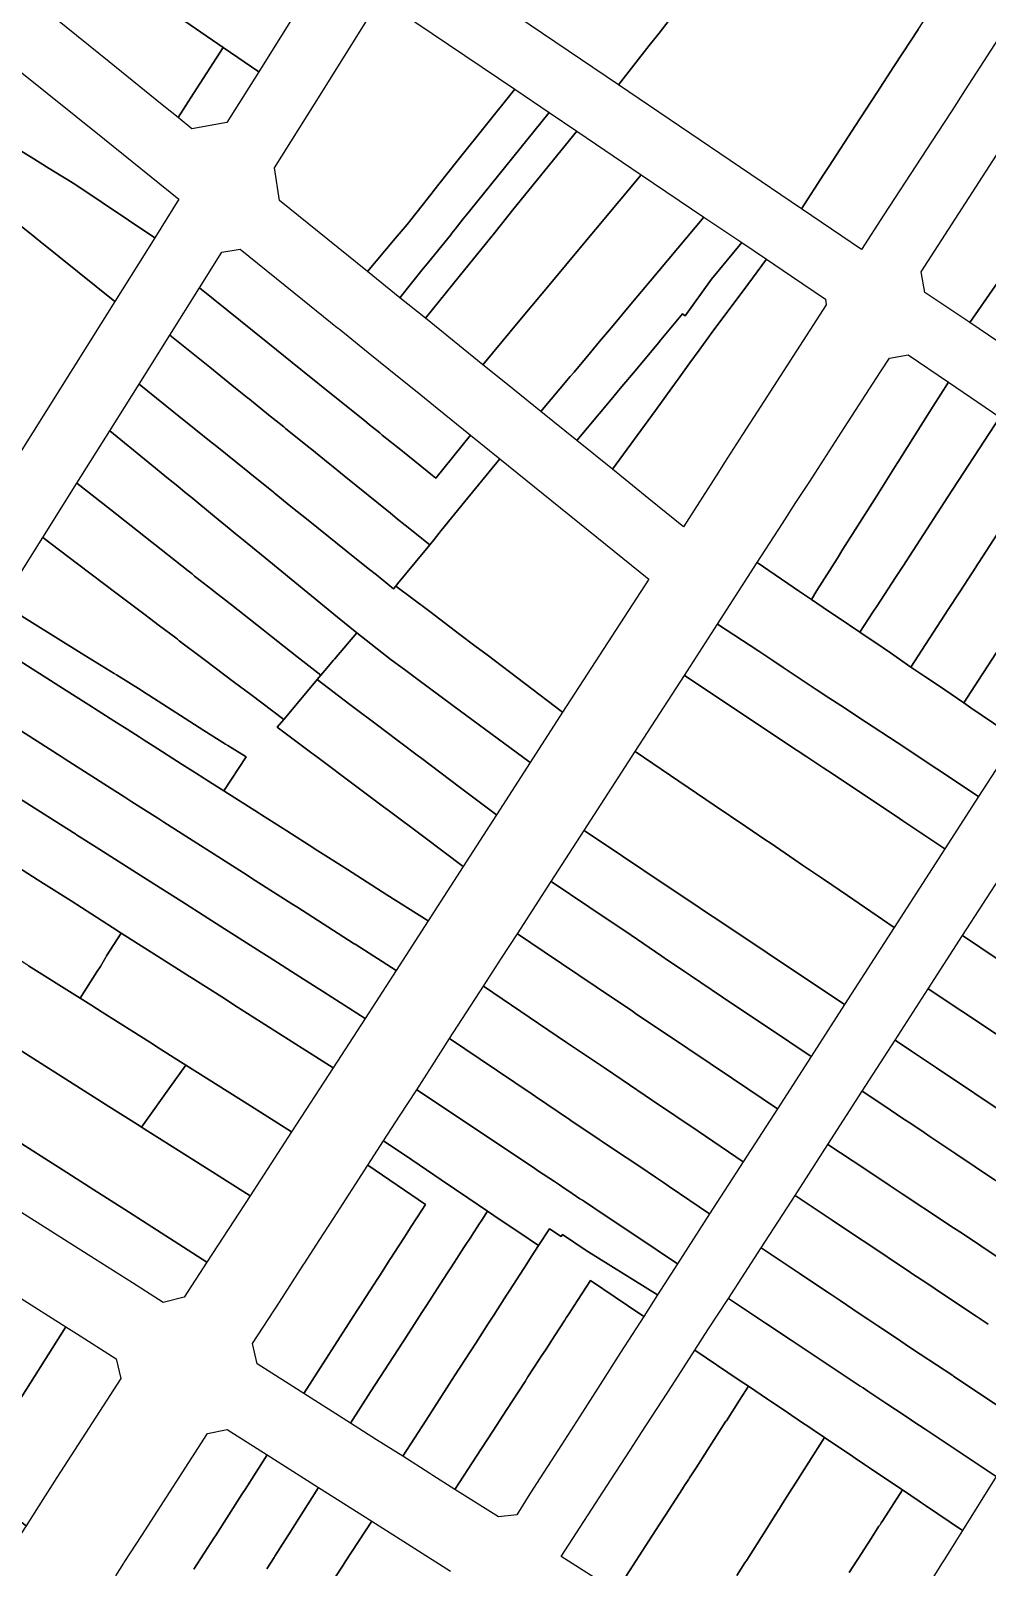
# Model space of a CAD drawing. Header units: metres. Extents: x 3 to 1005126, y 39 to 4383651.
# Drawn here: x 490540.3 to 490633.2, y 4370810.8 to 4370960.1 of the extents above; entities that cross this region are included whole.
import ezdxf

# ---------------------------------------------------------------- set-up
doc = ezdxf.new("R2010")
doc.units = ezdxf.units.M
doc.header["$MEASUREMENT"] = 0
doc.layers.add('TM_Llucmajor', color=7, linetype='Continuous')

msp = doc.modelspace()

# ---------------------------------------------------------------- linework, layer by layer
at = {"layer": 'TM_Llucmajor', "linetype": 'Continuous', "flags": 128}
for points in [[(490546.5, 4370967.01), (490542.19, 4370969.95), (490542.94, 4370971.16), (490543.53, 4370972.1), (490544.12, 4370973.04), (490544.47, 4370973.6), (490545.25, 4370974.85), (490552.1, 4370970.29), (490554.33, 4370968.81), (490554.83, 4370968.47), (490557.97, 4370966.38), (490565.66, 4370961.19), (490562.47, 4370956.11), (490559, 4370958.48), (490554.14, 4370961.8), (490553.39, 4370962.31), (490552.02, 4370963.24), (490551.77, 4370963.41), (490549.98, 4370964.63), (490549.05, 4370965.27), (490548.03, 4370965.96), (490546.5, 4370967.01)], [(490552.02, 4370963.24), (490554.14, 4370961.8), (490559, 4370958.48), (490556.14, 4370954.02), (490554.63, 4370951.66), (490553.1, 4370952.89), (490547.94, 4370957.08), (490542.77, 4370961.26), (490546.57, 4370966.97), (490548.03, 4370965.96), (490549.05, 4370965.27), (490549.98, 4370964.63), (490551.77, 4370963.41), (490552.02, 4370963.24)], [(490623.19, 4370942.21), (490621.01, 4370938.86), (490615.18, 4370942.81), (490617.36, 4370946.16), (490617.87, 4370946.95), (490620.43, 4370950.89), (490622.49, 4370954.06), (490624.16, 4370956.63), (490625.02, 4370957.95), (490626.51, 4370960.24), (490628.4, 4370963.14), (490628.58, 4370963.42), (490630.92, 4370967.02), (490636.85, 4370963.24), (490634.3, 4370959.31), (490631.09, 4370954.35), (490629.78, 4370952.33), (490628.35, 4370950.14), (490623.19, 4370942.21)], [(490573.02, 4370936.73), (490564.48, 4370943.62), (490564.01, 4370946.78), (490567.88, 4370952.98), (490569.23, 4370955.13), (490574.2, 4370963.08), (490574.44, 4370963.13), (490587.34, 4370954.42), (490581.84, 4370947.55), (490579.95, 4370945.19), (490579.59, 4370944.73), (490579.17, 4370944.19), (490578.34, 4370943.13), (490577.24, 4370941.73), (490576.88, 4370941.29), (490575.72, 4370939.92), (490573.02, 4370936.73)], [(490559, 4370958.48), (490562.47, 4370956.11), (490559.38, 4370951.19), (490555.96, 4370950.58), (490554.63, 4370951.66), (490556.14, 4370954.02), (490559, 4370958.48)], [(490535.62, 4370950.73), (490537.36, 4370953.47), (490537.62, 4370953.89), (490539.14, 4370956.29), (490547.49, 4370949.57), (490554.72, 4370943.75), (490552.37, 4370940), (490544.71, 4370945.12), (490543.92, 4370945.62), (490543.29, 4370946.01), (490542.1, 4370946.73), (490540.37, 4370947.81), (490537.98, 4370949.29), (490537.16, 4370949.78), (490535.84, 4370950.61), (490535.62, 4370950.73)], [(490576.17, 4370934.17), (490573.02, 4370936.73), (490575.72, 4370939.92), (490576.88, 4370941.29), (490577.24, 4370941.73), (490578.34, 4370943.13), (490579.17, 4370944.19), (490579.59, 4370944.73), (490579.95, 4370945.19), (490581.84, 4370947.55), (490587.34, 4370954.42), (490590.66, 4370952.17), (490582.93, 4370942.57), (490582.64, 4370942.21), (490582.33, 4370941.83), (490581.54, 4370940.83), (490581.23, 4370940.45), (490581.11, 4370940.29), (490578.65, 4370937.25), (490578.43, 4370936.99), (490576.17, 4370934.17)], [(490578.65, 4370932.18), (490576.17, 4370934.17), (490578.43, 4370936.99), (490578.65, 4370937.25), (490581.11, 4370940.29), (490581.23, 4370940.45), (490581.54, 4370940.83), (490582.33, 4370941.83), (490582.64, 4370942.21), (490582.93, 4370942.57), (490590.66, 4370952.17), (490593.36, 4370950.35), (490587.16, 4370942.69), (490585.42, 4370940.54), (490585.19, 4370940.25), (490585.13, 4370940.18), (490584.03, 4370938.83), (490582.06, 4370936.39), (490578.65, 4370932.18)], [(490631.53, 4370931.75), (490627.27, 4370934.62), (490627.18, 4370934.69), (490626.8, 4370936.67), (490637.44, 4370953.14), (490643.61, 4370949.19), (490641.97, 4370946.82), (490638.95, 4370942.45), (490635.62, 4370937.64), (490634.27, 4370935.69), (490631.53, 4370931.75)], [(490584.23, 4370927.66), (490578.65, 4370932.18), (490582.06, 4370936.39), (490584.03, 4370938.83), (490585.13, 4370940.18), (490585.19, 4370940.25), (490585.42, 4370940.54), (490587.16, 4370942.69), (490593.36, 4370950.35), (490599.62, 4370946.12), (490593.04, 4370938.25), (490592.25, 4370937.29), (490591.15, 4370935.98), (490587.83, 4370931.98), (490584.23, 4370927.66)], [(490631.53, 4370931.75), (490634.27, 4370935.69), (490635.62, 4370937.64), (490638.95, 4370942.45), (490641.97, 4370946.82), (490643.61, 4370949.19), (490645.24, 4370948.14), (490648.3, 4370946.18), (490648.94, 4370945.77), (490651.53, 4370944.11), (490652.7, 4370943.36), (490654.38, 4370942.28), (490653.45, 4370940.89), (490653.1, 4370940.37), (490651.04, 4370937.28), (490650.08, 4370935.84), (490649.38, 4370934.79), (490642.42, 4370924.38), (490631.53, 4370931.75)], [(490586.48, 4370925.86), (490584.23, 4370927.66), (490587.83, 4370931.98), (490591.15, 4370935.98), (490592.25, 4370937.29), (490593.04, 4370938.25), (490599.62, 4370946.12), (490605.71, 4370942), (490599.65, 4370934.78), (490598.94, 4370933.92), (490597.83, 4370932.59), (490597.51, 4370932.21), (490596.74, 4370931.29), (490595.57, 4370929.91), (490594.69, 4370928.86), (490593.1, 4370926.95), (490592.71, 4370926.5), (490589.88, 4370923.11), (490586.48, 4370925.86)], [(490593.37, 4370920.29), (490589.88, 4370923.11), (490592.71, 4370926.5), (490593.1, 4370926.95), (490594.69, 4370928.86), (490595.57, 4370929.91), (490596.74, 4370931.29), (490597.51, 4370932.21), (490597.83, 4370932.59), (490598.94, 4370933.92), (490599.65, 4370934.78), (490605.71, 4370942), (490609.39, 4370939.53), (490606.43, 4370935.97), (490603.9, 4370932.4), (490603.62, 4370932.59), (490601.52, 4370930.08), (490601.28, 4370929.79), (490599.05, 4370927.11), (490597.74, 4370925.53), (490596.53, 4370924.08), (490593.37, 4370920.29)], [(490556.71, 4370935.12), (490558.89, 4370938.59), (490560.66, 4370938.89), (490566.73, 4370933.98), (490570.12, 4370931.25), (490570.27, 4370931.13), (490573.08, 4370928.86), (490576.1, 4370926.42), (490577.84, 4370925.03), (490579.81, 4370923.43), (490583.04, 4370920.83), (490579.67, 4370916.64), (490579.36, 4370916.89), (490576.44, 4370919.25), (490574.46, 4370920.83), (490574.22, 4370921.04), (490573.52, 4370921.59), (490573.24, 4370921.83), (490572.73, 4370922.23), (490569.7, 4370924.67), (490566.88, 4370926.95), (490566.55, 4370927.21), (490563.35, 4370929.79), (490556.71, 4370935.12)], [(490596.82, 4370917.5), (490593.37, 4370920.29), (490596.53, 4370924.08), (490597.74, 4370925.53), (490599.05, 4370927.11), (490601.28, 4370929.79), (490601.52, 4370930.08), (490603.62, 4370932.59), (490603.9, 4370932.4), (490606.43, 4370935.97), (490609.39, 4370939.53), (490611.79, 4370937.9), (490609.97, 4370935.46), (490606.5, 4370930.81), (490605.68, 4370929.67), (490605.25, 4370929.08), (490604.34, 4370927.83), (490603.21, 4370926.27), (490603.01, 4370926), (490600.99, 4370923.22), (490596.82, 4370917.5)], [(490600.37, 4370914.62), (490596.82, 4370917.5), (490600.99, 4370923.22), (490603.01, 4370926), (490603.21, 4370926.27), (490604.34, 4370927.83), (490605.25, 4370929.08), (490605.68, 4370929.67), (490606.5, 4370930.81), (490609.97, 4370935.46), (490611.79, 4370937.9), (490614.21, 4370936.26), (490617.51, 4370934.04), (490617.57, 4370933.49), (490610.89, 4370923.09), (490609.47, 4370920.88), (490607.72, 4370918.16), (490607.11, 4370917.21), (490603.72, 4370911.92), (490600.37, 4370914.62)], [(490553.83, 4370930.54), (490556.71, 4370935.12), (490563.35, 4370929.79), (490566.55, 4370927.21), (490566.88, 4370926.95), (490569.7, 4370924.67), (490572.73, 4370922.23), (490573.24, 4370921.83), (490573.52, 4370921.59), (490574.22, 4370921.04), (490574.46, 4370920.83), (490576.44, 4370919.25), (490579.36, 4370916.89), (490579.67, 4370916.64), (490583.04, 4370920.83), (490585.9, 4370918.51), (490582.5, 4370914.37), (490580.2, 4370911.54), (490579.49, 4370910.69), (490579.07, 4370910.17), (490576.7, 4370912.07), (490575.95, 4370912.67), (490575.69, 4370912.88), (490575.25, 4370913.25), (490570.76, 4370916.87), (490569.69, 4370917.74), (490569.37, 4370917.99), (490567.45, 4370919.55), (490567.35, 4370919.62), (490565.08, 4370921.46), (490564.89, 4370921.61), (490563.42, 4370922.79), (490561.56, 4370924.3), (490561.33, 4370924.48), (490560.21, 4370925.38), (490557.71, 4370927.41), (490553.83, 4370930.54)], [(490550.85, 4370925.78), (490553.83, 4370930.54), (490557.71, 4370927.41), (490560.21, 4370925.38), (490561.33, 4370924.48), (490561.56, 4370924.3), (490563.42, 4370922.79), (490564.89, 4370921.61), (490565.08, 4370921.46), (490567.35, 4370919.62), (490567.45, 4370919.55), (490569.37, 4370917.99), (490569.69, 4370917.74), (490570.76, 4370916.87), (490575.25, 4370913.25), (490575.69, 4370912.88), (490575.95, 4370912.67), (490576.7, 4370912.07), (490579.07, 4370910.17), (490577.65, 4370908.43), (490575.95, 4370906.36), (490575.78, 4370906.15), (490575.56, 4370905.88), (490573.89, 4370907.23), (490573.23, 4370907.75), (490571.81, 4370908.91), (490569.29, 4370910.93), (490567.27, 4370912.55), (490565.59, 4370913.9), (490563.97, 4370915.22), (490563.9, 4370915.27), (490561.61, 4370917.12), (490561.41, 4370917.28), (490558.07, 4370919.97), (490558.01, 4370920.01), (490554.21, 4370923.06), (490550.85, 4370925.78)], [(490610.89, 4370908.43), (490613.34, 4370912.22), (490614.65, 4370914.26), (490615.98, 4370916.3), (490617.32, 4370918.38), (490619.37, 4370921.55), (490622.87, 4370926.98), (490623.72, 4370928.29), (490625.56, 4370928.61), (490629.45, 4370925.97), (490627.99, 4370923.64), (490627.05, 4370922.15), (490624.56, 4370918.21), (490624.45, 4370918.04), (490622.5, 4370914.93), (490620.41, 4370911.62), (490619.21, 4370909.73), (490618.67, 4370908.86), (490616.69, 4370905.71), (490616.15, 4370904.86), (490614.99, 4370905.64), (490610.89, 4370908.43)], [(490548, 4370921.24), (490550.85, 4370925.78), (490554.21, 4370923.06), (490558.01, 4370920.01), (490558.07, 4370919.97), (490561.41, 4370917.28), (490561.61, 4370917.12), (490563.9, 4370915.27), (490563.97, 4370915.22), (490565.59, 4370913.9), (490567.27, 4370912.55), (490569.29, 4370910.93), (490571.81, 4370908.91), (490573.23, 4370907.75), (490573.89, 4370907.23), (490575.56, 4370905.88), (490575.78, 4370906.15), (490579.07, 4370903.67), (490581.99, 4370901.46), (490583.46, 4370900.35), (490584.64, 4370899.46), (490591.98, 4370893.91), (490588.82, 4370889.01), (490581.32, 4370894.56), (490577.79, 4370897.17), (490576.61, 4370898.04), (490575.34, 4370898.98), (490571.98, 4370901.62), (490570.13, 4370903.14), (490563.09, 4370908.89), (490560.99, 4370910.61), (490560.19, 4370911.27), (490559.6, 4370911.75), (490558.17, 4370912.92), (490555.86, 4370914.81), (490555.31, 4370915.25), (490554.6, 4370915.85), (490553.69, 4370916.58), (490551.71, 4370918.19), (490548, 4370921.24)], [(490616.15, 4370904.86), (490616.69, 4370905.71), (490618.67, 4370908.86), (490619.21, 4370909.73), (490620.41, 4370911.62), (490622.5, 4370914.93), (490624.45, 4370918.04), (490624.56, 4370918.21), (490627.05, 4370922.15), (490627.99, 4370923.64), (490629.45, 4370925.97), (490634.46, 4370922.55), (490629.41, 4370914.81), (490627.4, 4370911.73), (490627.04, 4370911.17), (490625.02, 4370908.07), (490624.33, 4370907), (490622.53, 4370904.25), (490622.19, 4370903.73), (490622.11, 4370903.61), (490620.85, 4370901.67), (490618.75, 4370903.09), (490617.82, 4370903.73), (490616.15, 4370904.86)], [(490620.85, 4370901.67), (490622.11, 4370903.61), (490622.19, 4370903.73), (490622.53, 4370904.25), (490624.33, 4370907), (490625.02, 4370908.07), (490627.04, 4370911.17), (490627.4, 4370911.73), (490629.41, 4370914.81), (490634.46, 4370922.55), (490639.39, 4370919.25), (490632.4, 4370908.46), (490632.32, 4370908.33), (490632.11, 4370908), (490630.55, 4370905.59), (490629.44, 4370903.89), (490625.82, 4370898.29), (490623.82, 4370899.66), (490623.11, 4370900.14), (490620.85, 4370901.67)], [(490544.8, 4370916.15), (490548, 4370921.24), (490551.71, 4370918.19), (490553.69, 4370916.58), (490554.6, 4370915.85), (490555.31, 4370915.25), (490555.86, 4370914.81), (490558.17, 4370912.92), (490559.6, 4370911.75), (490560.19, 4370911.27), (490560.99, 4370910.61), (490563.09, 4370908.89), (490570.13, 4370903.14), (490571.98, 4370901.62), (490569.81, 4370899.05), (490569.72, 4370898.94), (490568.88, 4370897.95), (490568.49, 4370897.49), (490566.17, 4370899.32), (490563.69, 4370901.27), (490562.89, 4370901.9), (490559.82, 4370904.32), (490559.69, 4370904.42), (490559.25, 4370904.77), (490558.51, 4370905.35), (490558.27, 4370905.54), (490557.91, 4370905.82), (490556.24, 4370907.13), (490555.99, 4370907.33), (490555.6, 4370907.63), (490555, 4370908.11), (490552.36, 4370910.2), (490552.09, 4370910.41), (490548.07, 4370913.58), (490544.8, 4370916.15)], [(490625.82, 4370898.29), (490629.44, 4370903.89), (490630.55, 4370905.59), (490632.11, 4370908), (490632.32, 4370908.33), (490632.4, 4370908.46), (490639.39, 4370919.25), (490644.55, 4370915.79), (490641.91, 4370911.71), (490640.92, 4370910.2), (490637.53, 4370904.95), (490637.32, 4370904.62), (490635.7, 4370902.14), (490635.25, 4370901.45), (490633.7, 4370899.04), (490632.8, 4370897.66), (490632.73, 4370897.55), (490630.95, 4370894.81), (490628.48, 4370896.49), (490627.16, 4370897.38), (490625.82, 4370898.29)], [(490575.78, 4370906.15), (490575.95, 4370906.36), (490577.65, 4370908.43), (490579.07, 4370910.17), (490579.49, 4370910.69), (490580.2, 4370911.54), (490582.5, 4370914.37), (490585.9, 4370918.51), (490600.37, 4370906.83), (490591.98, 4370893.91), (490584.64, 4370899.46), (490583.46, 4370900.35), (490581.99, 4370901.46), (490579.07, 4370903.67), (490575.78, 4370906.15)], [(490541.49, 4370910.87), (490544.8, 4370916.15), (490548.07, 4370913.58), (490552.09, 4370910.41), (490552.36, 4370910.2), (490555, 4370908.11), (490555.6, 4370907.63), (490555.99, 4370907.33), (490556.24, 4370907.13), (490557.91, 4370905.82), (490558.27, 4370905.54), (490558.51, 4370905.35), (490559.25, 4370904.77), (490559.69, 4370904.42), (490559.82, 4370904.32), (490562.89, 4370901.9), (490563.69, 4370901.27), (490566.17, 4370899.32), (490568.49, 4370897.49), (490568.14, 4370897.07), (490565.9, 4370894.4), (490564.89, 4370893.19), (490561.69, 4370895.61), (490560.11, 4370896.8), (490557.16, 4370899.03), (490554.75, 4370900.85), (490554.58, 4370900.98), (490554.41, 4370901.11), (490552.84, 4370902.3), (490551.85, 4370903.05), (490551.42, 4370903.37), (490549.37, 4370904.92), (490548.72, 4370905.41), (490544.87, 4370908.32), (490541.49, 4370910.87)], [(490630.95, 4370894.81), (490632.73, 4370897.55), (490632.8, 4370897.66), (490633.7, 4370899.04), (490635.25, 4370901.45), (490635.7, 4370902.14), (490637.32, 4370904.62), (490637.53, 4370904.95), (490640.92, 4370910.2), (490641.91, 4370911.71), (490644.55, 4370915.79), (490648.56, 4370913.11), (490648.86, 4370911.19), (490647.01, 4370908.32), (490642.46, 4370901.3), (490640.4, 4370898.11), (490637.89, 4370894.22), (490636.03, 4370891.36), (490631.65, 4370894.33), (490630.95, 4370894.81)], [(490607.03, 4370902.46), (490610.89, 4370908.43), (490614.99, 4370905.64), (490616.15, 4370904.86), (490617.82, 4370903.73), (490618.75, 4370903.09), (490620.85, 4370901.67), (490623.11, 4370900.14), (490623.82, 4370899.66), (490625.82, 4370898.29), (490627.16, 4370897.38), (490628.48, 4370896.49), (490630.95, 4370894.81), (490631.65, 4370894.33), (490636.03, 4370891.36), (490632.39, 4370885.71), (490628.34, 4370888.39), (490627.89, 4370888.69), (490625.21, 4370890.46), (490620.66, 4370893.46), (490619.94, 4370893.93), (490619, 4370894.54), (490617.84, 4370895.31), (490616.61, 4370896.12), (490613.4, 4370898.25), (490612.39, 4370898.92), (490611.03, 4370899.82), (490607.03, 4370902.46)], [(490568.14, 4370897.07), (490568.49, 4370897.49), (490568.88, 4370897.95), (490569.72, 4370898.94), (490569.81, 4370899.05), (490571.98, 4370901.62), (490575.34, 4370898.98), (490576.61, 4370898.04), (490577.79, 4370897.17), (490581.32, 4370894.56), (490588.82, 4370889.01), (490585.55, 4370883.93), (490582.06, 4370886.56), (490578.18, 4370889.49), (490577.99, 4370889.64), (490574.55, 4370892.23), (490574.27, 4370892.44), (490571.33, 4370894.66), (490568.14, 4370897.07)], [(490603.81, 4370897.47), (490607.03, 4370902.46), (490611.03, 4370899.82), (490612.39, 4370898.92), (490613.4, 4370898.25), (490616.61, 4370896.12), (490617.84, 4370895.31), (490619, 4370894.54), (490619.94, 4370893.93), (490620.66, 4370893.46), (490625.21, 4370890.46), (490627.89, 4370888.69), (490628.34, 4370888.39), (490632.39, 4370885.71), (490629.12, 4370880.63), (490625.02, 4370883.36), (490624.71, 4370883.56), (490618.15, 4370887.93), (490617.36, 4370888.46), (490615.69, 4370889.58), (490614.78, 4370890.18), (490603.81, 4370897.47)], [(490567.5, 4370890.02), (490564.26, 4370892.44), (490564.89, 4370893.19), (490565.9, 4370894.4), (490568.14, 4370897.07), (490571.33, 4370894.66), (490574.27, 4370892.44), (490574.55, 4370892.23), (490577.99, 4370889.64), (490578.18, 4370889.49), (490582.06, 4370886.56), (490585.55, 4370883.93), (490582.32, 4370878.92), (490578.49, 4370881.79), (490575.04, 4370884.37), (490574.59, 4370884.71), (490571.75, 4370886.83), (490568.19, 4370889.5), (490567.5, 4370890.02)], [(490599.03, 4370890.09), (490603.81, 4370897.47), (490614.78, 4370890.18), (490615.69, 4370889.58), (490617.36, 4370888.46), (490618.15, 4370887.93), (490624.71, 4370883.56), (490625.02, 4370883.36), (490629.12, 4370880.63), (490624.2, 4370873), (490619.64, 4370876.1), (490617.32, 4370877.67), (490615.28, 4370879.05), (490614.53, 4370879.56), (490612.13, 4370881.2), (490611.73, 4370881.47), (490610.38, 4370882.38), (490609.77, 4370882.8), (490606.71, 4370884.87), (490599.03, 4370890.09)], [(490594.07, 4370882.4), (490599.03, 4370890.09), (490606.71, 4370884.87), (490609.77, 4370882.8), (490610.38, 4370882.38), (490611.73, 4370881.47), (490612.13, 4370881.2), (490614.53, 4370879.56), (490615.28, 4370879.05), (490617.32, 4370877.67), (490619.64, 4370876.1), (490624.2, 4370873), (490619.36, 4370865.49), (490611.85, 4370870.51), (490607.63, 4370873.33), (490605.48, 4370874.77), (490605.35, 4370874.86), (490604.91, 4370875.15), (490601.85, 4370877.2), (490597.8, 4370879.9), (490594.07, 4370882.4)], [(490522.47, 4370880.43), (490526.48, 4370886.86), (490534.38, 4370881.83), (490537.31, 4370879.97), (490537.66, 4370879.75), (490540.94, 4370877.66), (490541.57, 4370877.26), (490544.24, 4370875.56), (490548.25, 4370873), (490549.11, 4370872.45), (490547.69, 4370870.22), (490547.61, 4370870.09), (490547.08, 4370869.21), (490546.75, 4370868.68), (490545.12, 4370866.11), (490540.11, 4370869.27), (490539.72, 4370869.52), (490536.92, 4370871.29), (490533.66, 4370873.35), (490530.28, 4370875.49), (490528.7, 4370876.49), (490522.47, 4370880.43)], [(490590.87, 4370877.45), (490594.07, 4370882.4), (490597.8, 4370879.9), (490601.85, 4370877.2), (490604.91, 4370875.15), (490605.35, 4370874.86), (490605.48, 4370874.77), (490607.63, 4370873.33), (490611.85, 4370870.51), (490619.36, 4370865.49), (490616.11, 4370860.45), (490611.88, 4370863.3), (490608.53, 4370865.55), (490604.41, 4370868.33), (490603.83, 4370868.71), (490603.51, 4370868.93), (490602.18, 4370869.82), (490601.61, 4370870.21), (490598.63, 4370872.23), (490594.52, 4370874.99), (490590.87, 4370877.45)], [(490637.75, 4370867.53), (490630.83, 4370872.2), (490634.77, 4370878.31), (490635.96, 4370880.16), (490639.59, 4370877.71), (490646.56, 4370873.02), (490649.66, 4370870.93), (490661.24, 4370863.14), (490656.19, 4370855.08), (490645.01, 4370862.63), (490643.1, 4370863.92), (490641.84, 4370864.77), (490637.75, 4370867.53)], [(490587.59, 4370872.38), (490590.87, 4370877.45), (490594.52, 4370874.99), (490598.63, 4370872.23), (490601.61, 4370870.21), (490602.18, 4370869.82), (490603.51, 4370868.93), (490603.83, 4370868.71), (490604.41, 4370868.33), (490608.53, 4370865.55), (490611.88, 4370863.3), (490616.11, 4370860.45), (490612.84, 4370855.37), (490608.5, 4370858.3), (490604.13, 4370861.24), (490599.07, 4370864.64), (490598.76, 4370864.85), (490595.25, 4370867.22), (490590.19, 4370870.63), (490587.59, 4370872.38)], [(490545.12, 4370866.11), (490546.75, 4370868.68), (490547.08, 4370869.21), (490547.61, 4370870.09), (490547.69, 4370870.22), (490549.11, 4370872.45), (490551.41, 4370870.99), (490552.27, 4370870.44), (490555.73, 4370868.24), (490555.9, 4370868.13), (490558.87, 4370866.24), (490560.4, 4370865.26), (490569.71, 4370859.34), (490565.66, 4370853.12), (490561.65, 4370855.65), (490555.38, 4370859.62), (490554.86, 4370859.95), (490552.93, 4370861.17), (490551.89, 4370861.83), (490547.25, 4370864.76), (490546.15, 4370865.46), (490545.12, 4370866.11)], [(490584.3, 4370867.29), (490586.06, 4370870.01), (490587.59, 4370872.38), (490590.19, 4370870.63), (490595.25, 4370867.22), (490598.76, 4370864.85), (490599.07, 4370864.64), (490604.13, 4370861.24), (490608.5, 4370858.3), (490612.84, 4370855.37), (490609.53, 4370850.23), (490605.15, 4370853.19), (490600.72, 4370856.18), (490597.78, 4370858.17), (490596.04, 4370859.35), (490595.66, 4370859.6), (490592.37, 4370861.82), (490584.3, 4370867.29)], [(490634.55, 4370862.34), (490631.6, 4370864.3), (490630.75, 4370864.86), (490627.49, 4370867.02), (490630.83, 4370872.2), (490637.75, 4370867.53), (490641.84, 4370864.77), (490643.1, 4370863.92), (490645.01, 4370862.63), (490656.19, 4370855.08), (490653.06, 4370850.06), (490639.89, 4370858.8), (490638.59, 4370859.66), (490634.55, 4370862.34)], [(490581.01, 4370862.2), (490584.3, 4370867.29), (490592.37, 4370861.82), (490595.66, 4370859.6), (490596.04, 4370859.35), (490597.78, 4370858.17), (490600.72, 4370856.18), (490605.15, 4370853.19), (490609.53, 4370850.23), (490606.26, 4370845.16), (490602.33, 4370847.83), (490601.78, 4370848.2), (490600.99, 4370848.74), (490599.47, 4370849.75), (490596.93, 4370851.45), (490595.82, 4370852.2), (490595.52, 4370852.4), (490592.79, 4370854.25), (490592.66, 4370854.34), (490589.34, 4370856.57), (490589.02, 4370856.79), (490583.97, 4370860.2), (490581.01, 4370862.2)], [(490625.87, 4370860.98), (490624.28, 4370862.05), (490627.49, 4370867.02), (490630.75, 4370864.86), (490631.6, 4370864.3), (490634.55, 4370862.34), (490638.59, 4370859.66), (490639.89, 4370858.8), (490653.06, 4370850.06), (490649.85, 4370844.91), (490642.16, 4370850.07), (490639.11, 4370852.11), (490636.99, 4370853.53), (490635.64, 4370854.44), (490628.3, 4370859.36), (490625.87, 4370860.98)], [(490577.81, 4370857.23), (490579.3, 4370859.54), (490581.01, 4370862.2), (490583.97, 4370860.2), (490589.02, 4370856.79), (490589.34, 4370856.57), (490592.66, 4370854.34), (490592.79, 4370854.25), (490595.52, 4370852.4), (490595.82, 4370852.2), (490596.93, 4370851.45), (490599.47, 4370849.75), (490600.99, 4370848.74), (490601.78, 4370848.2), (490602.33, 4370847.83), (490606.26, 4370845.16), (490603.14, 4370840.3), (490599.08, 4370843.02), (490596.42, 4370844.8), (490595, 4370845.75), (490594.1, 4370846.35), (490593.9, 4370846.48), (490593.66, 4370846.64), (490592.59, 4370847.36), (490592.32, 4370847.54), (490591.9, 4370847.82), (490591.68, 4370847.97), (490591.18, 4370848.3), (490589.55, 4370849.39), (490589.29, 4370849.56), (490586.13, 4370851.67), (490577.81, 4370857.23)], [(490623.28, 4370855.62), (490621.09, 4370857.09), (490624.28, 4370862.05), (490625.87, 4370860.98), (490628.3, 4370859.36), (490635.64, 4370854.44), (490636.99, 4370853.53), (490639.11, 4370852.11), (490642.16, 4370850.07), (490649.85, 4370844.91), (490646.72, 4370839.89), (490639.08, 4370845.01), (490636.17, 4370846.96), (490635.82, 4370847.2), (490633.94, 4370848.47), (490630.18, 4370850.99), (490627.64, 4370852.69), (490627.09, 4370853.06), (490625.89, 4370853.87), (490624.94, 4370854.51), (490623.28, 4370855.62)], [(490551.09, 4370853.59), (490554.23, 4370858), (490555.38, 4370859.62), (490561.65, 4370855.65), (490565.66, 4370853.12), (490561.63, 4370846.93), (490557.65, 4370849.45), (490551.09, 4370853.59)], [(490574.59, 4370852.26), (490576.13, 4370854.64), (490577.81, 4370857.23), (490586.13, 4370851.67), (490589.29, 4370849.56), (490589.55, 4370849.39), (490591.18, 4370848.3), (490591.68, 4370847.97), (490591.9, 4370847.82), (490592.32, 4370847.54), (490592.59, 4370847.36), (490593.66, 4370846.64), (490593.9, 4370846.48), (490594.1, 4370846.35), (490595, 4370845.75), (490596.42, 4370844.8), (490599.08, 4370843.02), (490603.14, 4370840.3), (490601.21, 4370837.29), (490594.26, 4370841.61), (490591.96, 4370843.15), (490591.83, 4370842.95), (490590.7, 4370843.7), (490589.64, 4370842.09), (490587.83, 4370843.31), (490585.93, 4370844.59), (490584.69, 4370845.43), (490582.79, 4370846.72), (490580.2, 4370848.47), (490577.35, 4370850.4), (490574.59, 4370852.26)], [(490566.85, 4370827.72), (490572.01, 4370835.74), (490572.46, 4370836.44), (490572.55, 4370836.58), (490573.96, 4370838.78), (490574.28, 4370839.27), (490575.21, 4370840.72), (490575.36, 4370840.96), (490575.59, 4370841.32), (490576.62, 4370842.91), (490577.22, 4370843.84), (490577.89, 4370844.89), (490578.65, 4370846.07), (490575.91, 4370847.95), (490573.07, 4370849.9), (490574.59, 4370852.26), (490577.35, 4370850.4), (490580.2, 4370848.47), (490582.79, 4370846.72), (490584.69, 4370845.43), (490584.13, 4370844.56), (490583.91, 4370844.22), (490583.16, 4370843.07), (490583.12, 4370843.01), (490582.39, 4370841.89), (490581.72, 4370840.84), (490581.13, 4370839.92), (490580.8, 4370839.42), (490580.09, 4370838.32), (490578.77, 4370836.27), (490578.45, 4370835.79), (490578.32, 4370835.59), (490576.58, 4370832.9), (490576.45, 4370832.69), (490573.33, 4370827.87), (490571.37, 4370824.84), (490566.85, 4370827.72)], [(490566.85, 4370827.72), (490562.32, 4370830.61), (490561.87, 4370832.57), (490564.47, 4370836.6), (490566.78, 4370840.17), (490566.93, 4370840.4), (490568.34, 4370842.59), (490569.73, 4370844.73), (490573.07, 4370849.9), (490575.91, 4370847.95), (490578.65, 4370846.07), (490577.89, 4370844.89), (490577.22, 4370843.84), (490576.62, 4370842.91), (490575.59, 4370841.32), (490575.36, 4370840.96), (490575.21, 4370840.72), (490574.28, 4370839.27), (490573.96, 4370838.78), (490572.55, 4370836.58), (490572.46, 4370836.44), (490572.01, 4370835.74), (490566.85, 4370827.72)], [(490571.37, 4370824.84), (490573.33, 4370827.87), (490576.45, 4370832.69), (490576.58, 4370832.9), (490578.32, 4370835.59), (490578.45, 4370835.79), (490578.77, 4370836.27), (490580.09, 4370838.32), (490580.8, 4370839.42), (490581.13, 4370839.92), (490581.72, 4370840.84), (490582.39, 4370841.89), (490583.12, 4370843.01), (490583.16, 4370843.07), (490583.91, 4370844.22), (490584.13, 4370844.56), (490584.69, 4370845.43), (490585.93, 4370844.59), (490587.83, 4370843.31), (490589.64, 4370842.09), (490588.93, 4370840.99), (490588.33, 4370840.05), (490588.2, 4370839.85), (490587.14, 4370838.21), (490586.79, 4370837.66), (490586.52, 4370837.25), (490586.3, 4370836.9), (490585.29, 4370835.33), (490584.78, 4370834.53), (490583.54, 4370832.61), (490581.49, 4370829.43), (490578.72, 4370825.12), (490576.46, 4370821.61), (490573.92, 4370823.22), (490571.37, 4370824.84)], [(490576.46, 4370821.61), (490578.72, 4370825.12), (490581.49, 4370829.43), (490583.54, 4370832.61), (490584.78, 4370834.53), (490585.29, 4370835.33), (490586.3, 4370836.9), (490586.52, 4370837.25), (490586.79, 4370837.66), (490587.14, 4370838.21), (490588.2, 4370839.85), (490588.33, 4370840.05), (490588.93, 4370840.99), (490589.64, 4370842.09), (490590.7, 4370843.7), (490591.83, 4370842.95), (490591.96, 4370843.15), (490594.26, 4370841.61), (490601.21, 4370837.29), (490599.86, 4370835.18), (490598.28, 4370836.25), (490594.68, 4370838.68), (490593.43, 4370836.75), (490592.54, 4370835.38), (490592.34, 4370835.07), (490592.19, 4370834.84), (490591.23, 4370833.36), (490590.37, 4370832.03), (490589.88, 4370831.27), (490589.72, 4370831.03), (490588.62, 4370829.34), (490588.33, 4370828.89), (490586.55, 4370826.15), (490585.19, 4370824.05), (490583.61, 4370821.62), (490581.52, 4370818.4), (490579.38, 4370819.76), (490579.07, 4370819.95), (490576.46, 4370821.61)], [(490581.52, 4370818.4), (490583.61, 4370821.62), (490585.19, 4370824.05), (490586.55, 4370826.15), (490588.33, 4370828.89), (490588.62, 4370829.34), (490589.72, 4370831.03), (490589.88, 4370831.27), (490590.37, 4370832.03), (490591.23, 4370833.36), (490592.19, 4370834.84), (490592.34, 4370835.07), (490592.54, 4370835.38), (490593.43, 4370836.75), (490594.68, 4370838.68), (490598.28, 4370836.25), (490599.86, 4370835.18), (490597.62, 4370831.69), (490595.64, 4370828.6), (490593.91, 4370825.9), (490591.87, 4370822.72), (490588.81, 4370817.95), (490587.52, 4370815.94), (490585.74, 4370815.72), (490581.52, 4370818.4)], [(490528.28, 4370819.49), (490527.13, 4370820.52), (490528.48, 4370822.4), (490530.11, 4370824.69), (490531.49, 4370826.62), (490532.95, 4370828.66), (490537.44, 4370834.96), (490539.02, 4370837.17), (490543.72, 4370834.19), (490536.82, 4370823.31), (490534.19, 4370819.17), (490535.87, 4370817.89), (490536.05, 4370817.76), (490537.92, 4370816.34), (490538.21, 4370816.12), (490539.86, 4370814.87), (490537.51, 4370811.22), (490533.65, 4370814.68), (490531.3, 4370816.78), (490530.82, 4370817.22), (490530.57, 4370817.44), (490528.28, 4370819.49)], [(490606.1, 4370833.89), (490608.09, 4370836.95), (490611.7, 4370834.54), (490614.18, 4370832.9), (490615.53, 4370832), (490619.23, 4370829.54), (490620.9, 4370828.43), (490621.17, 4370828.25), (490621.63, 4370827.94), (490623.29, 4370826.84), (490623.49, 4370826.71), (490625.16, 4370825.6), (490626.58, 4370824.65), (490626.65, 4370824.61), (490627.2, 4370824.25), (490634.1, 4370819.66), (490630.83, 4370814.41), (490627.22, 4370816.84), (490626.84, 4370817.1), (490626.63, 4370817.24), (490624.99, 4370818.34), (490623.76, 4370819.17), (490623.45, 4370819.38), (490623.19, 4370819.55), (490621.78, 4370820.5), (490621.3, 4370820.83), (490620.41, 4370821.43), (490619.94, 4370821.74), (490618.53, 4370822.69), (490617.42, 4370823.44), (490616.21, 4370824.26), (490615.7, 4370824.6), (490615.39, 4370824.81), (490614.24, 4370825.59), (490613.4, 4370826.15), (490612.16, 4370826.98), (490611.88, 4370827.17), (490610.04, 4370828.41), (490609.13, 4370829.02), (490604.83, 4370831.92), (490606.1, 4370833.89)], [(490536.05, 4370817.76), (490535.87, 4370817.89), (490534.19, 4370819.17), (490536.82, 4370823.31), (490543.72, 4370834.19), (490544.76, 4370833.53), (490548.63, 4370831.07), (490549.06, 4370829.18), (490542.87, 4370819.55), (490541.49, 4370817.41), (490539.86, 4370814.87), (490538.21, 4370816.12), (490537.92, 4370816.34), (490536.05, 4370817.76)], [(490597.2, 4370808.47), (490591.83, 4370811.88), (490596.66, 4370819.33), (490598.6, 4370822.32), (490599.65, 4370823.94), (490602.61, 4370828.5), (490604.83, 4370831.92), (490609.13, 4370829.02), (490610.04, 4370828.41), (490609.17, 4370827.06), (490607.89, 4370825.07), (490607.85, 4370825.01), (490606.02, 4370822.16), (490604.95, 4370820.5), (490604.31, 4370819.51), (490604.24, 4370819.4), (490603.83, 4370818.77), (490603.62, 4370818.44), (490601.97, 4370815.88), (490601.37, 4370814.94), (490597.2, 4370808.47)]]:
    msp.add_lwpolyline(points, close=True, dxfattribs=at)
for points in [[(490602.88, 4370961.85), (490601.35, 4370959.88), (490600.4, 4370958.66), (490597.42, 4370954.84), (490597.42, 4370954.84), (490586.34, 4370962.34)], [(490626.51, 4370960.24), (490625.02, 4370957.95), (490624.16, 4370956.63), (490622.49, 4370954.06), (490620.43, 4370950.89), (490617.87, 4370946.95), (490617.36, 4370946.16), (490615.18, 4370942.81), (490615.18, 4370942.81), (490597.42, 4370954.84), (490600.4, 4370958.66), (490601.35, 4370959.88), (490602.88, 4370961.85)], [(490537.98, 4370949.29), (490540.37, 4370947.81), (490542.1, 4370946.73), (490543.29, 4370946.01), (490543.92, 4370945.62), (490544.71, 4370945.12), (490552.37, 4370940), (490548.5, 4370933.81), (490541.22, 4370939.64), (490540.92, 4370939.88), (490540.51, 4370940.22), (490538.79, 4370941.59)], [(490538.79, 4370941.59), (490540.51, 4370940.22), (490540.92, 4370939.88), (490541.22, 4370939.64), (490548.5, 4370933.81), (490539.14, 4370918.88)], [(490537.47, 4370904.46), (490541.49, 4370910.87), (490544.87, 4370908.32), (490548.72, 4370905.41), (490549.37, 4370904.92), (490551.42, 4370903.37), (490551.85, 4370903.05), (490552.84, 4370902.3), (490554.41, 4370901.11), (490554.58, 4370900.98), (490554.75, 4370900.85), (490557.16, 4370899.03), (490560.11, 4370896.8), (490561.69, 4370895.61), (490564.89, 4370893.19), (490564.26, 4370892.44), (490567.5, 4370890.02), (490568.19, 4370889.5), (490571.75, 4370886.83), (490574.59, 4370884.71), (490575.04, 4370884.37), (490578.49, 4370881.79), (490582.32, 4370878.92), (490578.91, 4370873.62), (490574.9, 4370876.17), (490571.08, 4370878.61), (490569.23, 4370879.79), (490567.95, 4370880.61), (490567.83, 4370880.68), (490565.19, 4370882.36), (490562.74, 4370883.92), (490562.45, 4370884.11), (490559.17, 4370886.2), (490559.09, 4370886.25), (490561.23, 4370889.58), (490559.48, 4370890.66), (490559.25, 4370890.8), (490557.13, 4370892.13), (490551.79, 4370895.55), (490551.38, 4370895.81), (490551.04, 4370896.03), (490548.64, 4370897.52), (490548.43, 4370897.65), (490545.47, 4370899.49), (490537.47, 4370904.46)], [(490537.47, 4370904.46), (490545.47, 4370899.49), (490548.43, 4370897.65), (490548.64, 4370897.52), (490551.04, 4370896.03), (490551.38, 4370895.81), (490551.79, 4370895.55), (490557.13, 4370892.13), (490559.25, 4370890.8), (490559.48, 4370890.66), (490561.23, 4370889.58), (490559.09, 4370886.25), (490557.34, 4370887.36), (490557.12, 4370887.5), (490556.31, 4370888.02), (490555.03, 4370888.83), (490552.2, 4370890.64), (490551.35, 4370891.18), (490550.85, 4370891.5), (490549.67, 4370892.25), (490548.74, 4370892.84), (490546.5, 4370894.26), (490546.32, 4370894.38), (490543.4, 4370896.24), (490539.3, 4370898.85)], [(490539.3, 4370898.85), (490543.4, 4370896.24), (490546.32, 4370894.38), (490546.5, 4370894.26), (490548.74, 4370892.84), (490549.67, 4370892.25), (490550.85, 4370891.5), (490551.35, 4370891.18), (490552.2, 4370890.64), (490555.03, 4370888.83), (490556.31, 4370888.02), (490557.12, 4370887.5), (490557.34, 4370887.36), (490559.09, 4370886.25), (490559.17, 4370886.2), (490562.45, 4370884.11), (490562.74, 4370883.92), (490565.19, 4370882.36), (490567.83, 4370880.68), (490567.95, 4370880.61), (490569.23, 4370879.79), (490571.08, 4370878.61), (490574.9, 4370876.17), (490578.91, 4370873.62), (490575.81, 4370868.82), (490571.83, 4370871.36), (490571.75, 4370871.41), (490566.16, 4370874.98), (490565.68, 4370875.28), (490562.13, 4370877.55), (490560.98, 4370878.29), (490553.25, 4370883.22), (490552.66, 4370883.6), (490550.15, 4370885.2), (490549.45, 4370885.65), (490547.77, 4370886.72), (490543.67, 4370889.34), (490543.26, 4370889.6), (490536.26, 4370894.07)], [(490536.26, 4370894.07), (490543.26, 4370889.6), (490543.67, 4370889.34), (490547.77, 4370886.72), (490549.45, 4370885.65), (490550.15, 4370885.2), (490552.66, 4370883.6), (490553.25, 4370883.22), (490560.98, 4370878.29), (490562.13, 4370877.55), (490565.68, 4370875.28), (490566.16, 4370874.98), (490571.75, 4370871.41), (490571.83, 4370871.36), (490575.81, 4370868.82), (490572.81, 4370864.15), (490568.76, 4370866.73), (490566.46, 4370868.19), (490563.48, 4370870.09), (490562.69, 4370870.59), (490558.8, 4370873.07), (490555.34, 4370875.27), (490551.32, 4370877.83), (490546.69, 4370880.78), (490544.77, 4370882), (490544.69, 4370882.05), (490543.2, 4370883), (490540.66, 4370884.62), (490537.46, 4370886.66)], [(490537.46, 4370886.66), (490540.66, 4370884.62), (490543.2, 4370883), (490544.69, 4370882.05), (490544.77, 4370882), (490546.69, 4370880.78), (490551.32, 4370877.83), (490555.34, 4370875.27), (490558.8, 4370873.07), (490562.69, 4370870.59), (490563.48, 4370870.09), (490566.46, 4370868.19), (490568.76, 4370866.73), (490572.81, 4370864.15), (490569.71, 4370859.34), (490560.4, 4370865.26), (490558.87, 4370866.24), (490555.9, 4370868.13), (490555.73, 4370868.24), (490552.27, 4370870.44), (490551.41, 4370870.99), (490549.11, 4370872.45), (490548.25, 4370873), (490544.24, 4370875.56), (490541.57, 4370877.26), (490540.94, 4370877.66), (490537.66, 4370879.75)], [(490540.11, 4370869.27), (490545.12, 4370866.11), (490546.15, 4370865.46), (490547.25, 4370864.76), (490551.89, 4370861.83), (490552.93, 4370861.17), (490554.86, 4370859.95), (490555.38, 4370859.62), (490554.23, 4370858), (490551.09, 4370853.59), (490550.95, 4370853.68), (490547.91, 4370855.6), (490536.78, 4370862.64)], [(490536.78, 4370862.64), (490547.91, 4370855.6), (490550.95, 4370853.68), (490551.09, 4370853.59), (490557.65, 4370849.45), (490561.63, 4370846.93), (490557.44, 4370840.48), (490549.81, 4370845.35), (490546.46, 4370847.49), (490543.81, 4370849.18), (490538.02, 4370852.88)], [(490635.43, 4370840.18), (490632.82, 4370841.91), (490632.37, 4370842.21), (490630.56, 4370843.41), (490629.59, 4370844.05), (490629.08, 4370844.39), (490624.98, 4370847.11), (490624.2, 4370847.63), (490623.71, 4370847.96), (490621.52, 4370849.41), (490621.44, 4370849.46), (490621.44, 4370849.46), (490617.75, 4370851.91), (490621.09, 4370857.09), (490623.28, 4370855.62), (490624.94, 4370854.51), (490625.89, 4370853.87), (490627.09, 4370853.06), (490627.64, 4370852.69), (490630.18, 4370850.99), (490633.94, 4370848.47)], [(490538.02, 4370852.88), (490543.81, 4370849.18), (490546.46, 4370847.49), (490549.81, 4370845.35), (490557.44, 4370840.48), (490555.22, 4370837.07), (490553.19, 4370836.56), (490550.21, 4370838.46), (490546.52, 4370840.8), (490522.71, 4370855.86)], [(490633.32, 4370834.44), (490632.14, 4370835.22), (490629.09, 4370837.26), (490627.25, 4370838.49), (490626.11, 4370839.25), (490625.79, 4370839.46), (490621.33, 4370842.44), (490620.93, 4370842.7), (490618.18, 4370844.54), (490618.18, 4370844.54), (490614.56, 4370846.96), (490617.75, 4370851.91), (490621.44, 4370849.46), (490621.52, 4370849.41), (490623.71, 4370847.96), (490624.2, 4370847.63), (490624.98, 4370847.11), (490629.08, 4370844.39), (490629.59, 4370844.05), (490630.56, 4370843.41), (490632.37, 4370842.21), (490632.82, 4370841.91), (490635.43, 4370840.18)], [(490637.17, 4370824.57), (490629.95, 4370829.39), (490629.87, 4370829.45), (490626.71, 4370831.55), (490625.69, 4370832.23), (490624.4, 4370833.1), (490622.71, 4370834.23), (490621.64, 4370834.94), (490620.8, 4370835.5), (490618.93, 4370836.75), (490617.96, 4370837.4), (490617.42, 4370837.76), (490617.42, 4370837.76), (490614.95, 4370839.41), (490611.27, 4370841.86), (490614.56, 4370846.96), (490618.18, 4370844.54), (490620.93, 4370842.7), (490621.33, 4370842.44), (490625.79, 4370839.46), (490626.11, 4370839.25), (490627.25, 4370838.49), (490629.09, 4370837.26), (490632.14, 4370835.22), (490633.32, 4370834.44)], [(490634.1, 4370819.66), (490627.2, 4370824.25), (490626.65, 4370824.61), (490626.58, 4370824.65), (490625.16, 4370825.6), (490623.49, 4370826.71), (490623.29, 4370826.84), (490621.63, 4370827.94), (490621.17, 4370828.25), (490620.9, 4370828.43), (490619.23, 4370829.54), (490615.53, 4370832), (490614.18, 4370832.9), (490614.18, 4370832.9), (490611.7, 4370834.54), (490608.09, 4370836.95), (490611.27, 4370841.86), (490614.95, 4370839.41), (490617.42, 4370837.76), (490617.96, 4370837.4), (490618.93, 4370836.75), (490620.8, 4370835.5), (490621.64, 4370834.94), (490622.71, 4370834.23), (490624.4, 4370833.1), (490625.69, 4370832.23), (490626.71, 4370831.55), (490629.87, 4370829.45), (490629.95, 4370829.39), (490637.17, 4370824.57)], [(490597.2, 4370808.47), (490601.37, 4370814.94), (490601.97, 4370815.88), (490603.62, 4370818.44), (490603.83, 4370818.77), (490604.24, 4370819.4), (490604.31, 4370819.51), (490604.95, 4370820.5), (490606.02, 4370822.16), (490607.85, 4370825.01), (490607.89, 4370825.07), (490609.17, 4370827.06), (490610.04, 4370828.41), (490611.88, 4370827.17), (490612.16, 4370826.98), (490613.4, 4370826.15), (490614.24, 4370825.59), (490615.39, 4370824.81), (490615.7, 4370824.6), (490616.21, 4370824.26), (490617.42, 4370823.44), (490614.39, 4370818.66), (490614.26, 4370818.45), (490613.35, 4370817.02), (490613.05, 4370816.55), (490612.63, 4370815.88), (490611.87, 4370814.69), (490609.87, 4370811.53), (490609.69, 4370811.26), (490608.91, 4370810.03)], [(490548.57, 4370809.99), (490549.36, 4370811.22), (490549.4, 4370811.28), (490551.1, 4370813.91), (490557.48, 4370823.82), (490559.4, 4370824.23), (490563.3, 4370821.75), (490561.14, 4370818.39), (490560.87, 4370817.96), (490558.25, 4370813.88), (490558.17, 4370813.75), (490556.17, 4370810.64)], [(490608.91, 4370810.03), (490609.69, 4370811.26), (490609.87, 4370811.53), (490611.87, 4370814.69), (490612.63, 4370815.88), (490613.05, 4370816.55), (490613.35, 4370817.02), (490614.26, 4370818.45), (490614.39, 4370818.66), (490617.42, 4370823.44), (490618.53, 4370822.69), (490619.94, 4370821.74), (490620.41, 4370821.43), (490621.3, 4370820.83), (490621.78, 4370820.5), (490623.19, 4370819.55), (490623.45, 4370819.38), (490623.76, 4370819.17), (490624.99, 4370818.34), (490623.08, 4370815.37), (490622.93, 4370815.14), (490622.82, 4370814.97), (490622.71, 4370814.81), (490621.79, 4370813.38), (490621.54, 4370812.98), (490621.03, 4370812.18), (490619.82, 4370810.31)], [(490556.17, 4370810.64), (490558.17, 4370813.75), (490558.25, 4370813.88), (490560.87, 4370817.96), (490561.14, 4370818.39), (490563.3, 4370821.75), (490568.28, 4370818.58), (490565.75, 4370814.59), (490565.59, 4370814.34), (490564.04, 4370811.9), (490563.96, 4370811.77), (490563.26, 4370810.68)], [(490563.26, 4370810.68), (490563.96, 4370811.77), (490564.04, 4370811.9), (490565.59, 4370814.34), (490565.75, 4370814.59), (490568.28, 4370818.58), (490573.45, 4370815.3), (490570.86, 4370811.35), (490570.66, 4370811.04), (490566.24, 4370804.31)], [(490619.82, 4370810.31), (490621.03, 4370812.18), (490621.54, 4370812.98), (490621.79, 4370813.38), (490622.71, 4370814.81), (490622.82, 4370814.97), (490622.93, 4370815.14), (490623.08, 4370815.37), (490624.99, 4370818.34), (490626.63, 4370817.24), (490626.84, 4370817.1), (490627.22, 4370816.84), (490630.83, 4370814.41), (490629.04, 4370811.55), (490628.8, 4370811.17), (490626.74, 4370807.87)], [(490566.24, 4370804.31), (490570.66, 4370811.04), (490570.86, 4370811.35), (490573.45, 4370815.3), (490581.08, 4370810.45)]]:
    msp.add_lwpolyline(points, dxfattribs=at)

doc.saveas('drawing.dxf')
